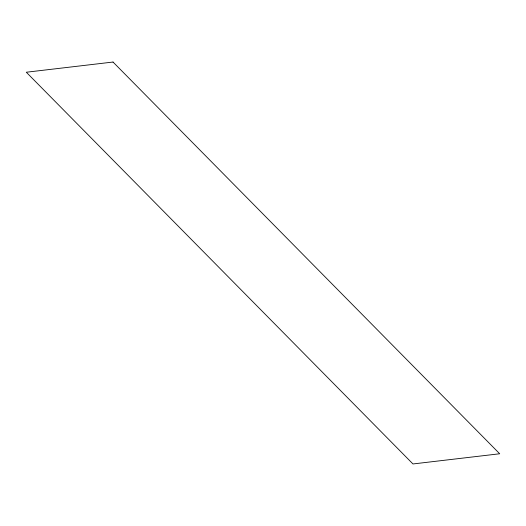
<?xml version="1.0" encoding="UTF-8"?>
<svg xmlns="http://www.w3.org/2000/svg" width="526" height="526" viewBox="0 0 526 526"><rect width="100%" height="100%" fill="white"/><g stroke="black" fill="none" stroke-linecap="round" stroke-linejoin="round"><path stroke-width="0.79" d="M113.031 62.042L26.3 72.233L412.969 463.958L499.7 453.767L113.031 62.042"/></g></svg>
